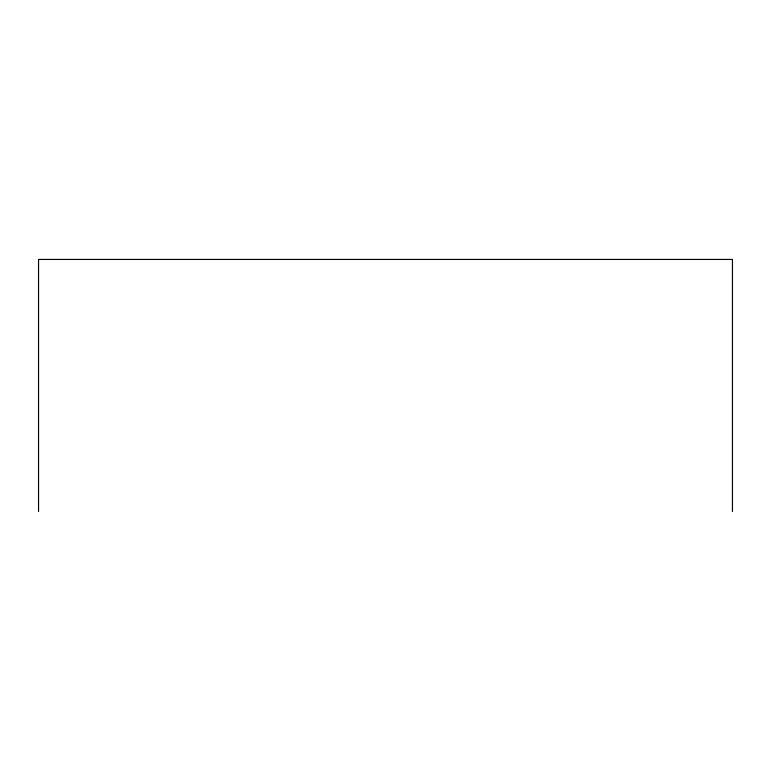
<?xml version="1.0" encoding="UTF-8"?>
<svg xmlns="http://www.w3.org/2000/svg" width="771" height="771" viewBox="0 0 771 771"><rect width="100%" height="100%" fill="white"/><g stroke="black" fill="none" stroke-linecap="round" stroke-linejoin="round"><path stroke-width="1.16" d="M732.45 511.568L732.45 259.432L38.55 259.432L38.55 511.568"/></g></svg>
